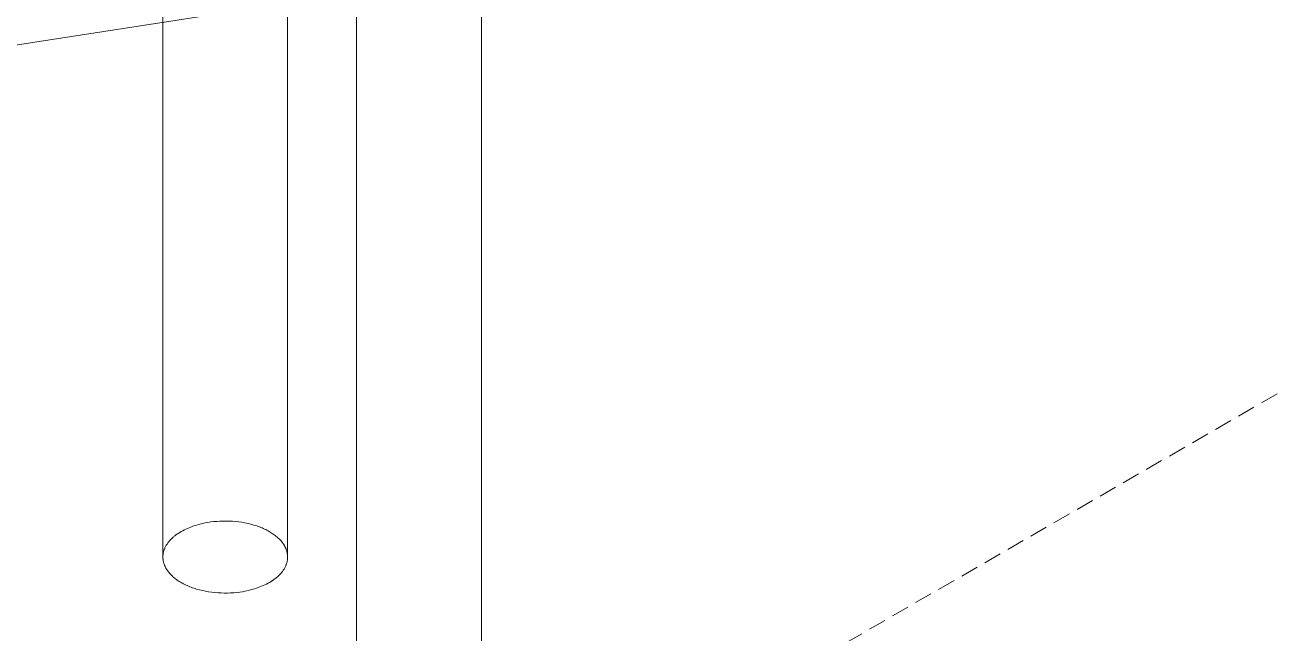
# Model space of a CAD drawing. Header units: millimetres. Extents: x -263 to 4879, y -277 to 2995.
# Drawn here: x 4331.7 to 4420.8, y 1977.7 to 2021.1 of the extents above; entities that cross this region are included whole.
import ezdxf

# ---------------------------------------------------------------- set-up
doc = ezdxf.new("R2010")
doc.units = ezdxf.units.MM
doc.linetypes.add('HIDDEN', pattern=[1.905, 1.27, -0.635])
doc.layers.add('ZANO_R', color=7, linetype='Continuous', lineweight=0)
doc.layers.add('ZANO_R_przerywana', color=7, linetype='HIDDEN', lineweight=0)

msp = doc.modelspace()

# ---------------------------------------------------------------- linework, layer by layer
at = {"layer": 'ZANO_R'}
for p, q in [((4341.528, 1983.114), (4341.528, 2070.482)), ((4350.448, 2070.477), (4350.448, 1983.114)), ((4355.38, 1953.267), (4355.38, 2038.142)), ((4364.3, 2038.142), (4364.3, 1953.267)), ((4407.51, 2031.55), (4187.327, 1997.488)), ((4343.166, 1985.108), (4343.28, 1985.16)), ((4343.28, 1985.16), (4343.396, 1985.21)), ((4343.396, 1985.21), (4343.514, 1985.257)), ((4343.514, 1985.257), (4343.632, 1985.301)), ((4343.632, 1985.301), (4343.752, 1985.342)), ((4343.752, 1985.342), (4343.873, 1985.381)), ((4343.873, 1985.381), (4343.994, 1985.417)), ((4343.994, 1985.417), (4344.173, 1985.466)), ((4344.173, 1985.466), (4344.36, 1985.512)), ((4344.36, 1985.512), (4344.553, 1985.552)), ((4344.553, 1985.552), (4344.753, 1985.588)), ((4344.753, 1985.588), (4344.958, 1985.62)), ((4344.958, 1985.62), (4345.168, 1985.645)), ((4345.168, 1985.645), (4345.383, 1985.665)), ((4345.383, 1985.665), (4345.602, 1985.68)), ((4345.602, 1985.68), (4345.824, 1985.687)), ((4345.824, 1985.687), (4346.049, 1985.689)), ((4346.049, 1985.689), (4346.275, 1985.684)), ((4346.275, 1985.684), (4346.502, 1985.672)), ((4346.502, 1985.672), (4346.728, 1985.653)), ((4346.728, 1985.653), (4346.954, 1985.628)), ((4346.954, 1985.628), (4347.178, 1985.596)), ((4347.178, 1985.596), (4347.398, 1985.557)), ((4347.398, 1985.557), (4347.616, 1985.512)), ((4347.616, 1985.512), (4347.828, 1985.46)), ((4347.828, 1985.46), (4348.035, 1985.402)), ((4348.035, 1985.402), (4348.136, 1985.371)), ((4348.136, 1985.371), (4348.236, 1985.338)), ((4348.236, 1985.338), (4348.333, 1985.304)), ((4348.333, 1985.304), (4348.429, 1985.269)), ((4348.429, 1985.269), (4348.523, 1985.233)), ((4348.523, 1985.233), (4348.615, 1985.195)), ((4348.615, 1985.195), (4348.706, 1985.156)), ((4348.706, 1985.156), (4348.794, 1985.116)), ((4341.949, 1984.207), (4341.983, 1984.248)), ((4341.983, 1984.248), (4342.019, 1984.289)), ((4342.019, 1984.289), (4342.055, 1984.329)), ((4342.055, 1984.329), (4342.093, 1984.369)), ((4342.093, 1984.369), (4342.132, 1984.408)), ((4342.132, 1984.408), (4342.172, 1984.447)), ((4342.172, 1984.447), (4342.213, 1984.486)), ((4342.213, 1984.486), (4342.255, 1984.524)), ((4342.255, 1984.524), (4342.299, 1984.561)), ((4342.299, 1984.561), (4342.343, 1984.598)), ((4342.343, 1984.598), (4342.388, 1984.635)), ((4342.388, 1984.635), (4342.434, 1984.67)), ((4342.434, 1984.67), (4342.53, 1984.74)), ((4342.53, 1984.74), (4342.628, 1984.808)), ((4342.628, 1984.808), (4342.73, 1984.873)), ((4342.73, 1984.873), (4342.835, 1984.936)), ((4342.835, 1984.936), (4342.943, 1984.996)), ((4342.943, 1984.996), (4343.053, 1985.053)), ((4343.053, 1985.053), (4343.166, 1985.108)), ((4348.794, 1985.116), (4348.879, 1985.075)), ((4348.879, 1985.075), (4348.963, 1985.033)), ((4348.963, 1985.033), (4349.044, 1984.99)), ((4349.044, 1984.99), (4349.123, 1984.945)), ((4349.123, 1984.945), (4349.2, 1984.901)), ((4349.2, 1984.901), (4349.274, 1984.855)), ((4349.274, 1984.855), (4349.346, 1984.809)), ((4349.346, 1984.809), (4349.416, 1984.761)), ((4349.416, 1984.761), (4349.483, 1984.714)), ((4349.483, 1984.714), (4349.548, 1984.666)), ((4349.548, 1984.666), (4349.61, 1984.617)), ((4349.61, 1984.617), (4349.67, 1984.568)), ((4349.67, 1984.568), (4349.727, 1984.518)), ((4349.727, 1984.518), (4349.782, 1984.468)), ((4349.782, 1984.468), (4349.834, 1984.418)), ((4349.834, 1984.418), (4349.884, 1984.367)), ((4349.884, 1984.367), (4349.932, 1984.316)), ((4349.932, 1984.316), (4349.977, 1984.266)), ((4349.977, 1984.266), (4350.028, 1984.205)), ((4341.543, 1983.329), (4341.551, 1983.374)), ((4341.551, 1983.374), (4341.559, 1983.419)), ((4341.559, 1983.419), (4341.569, 1983.464)), ((4341.569, 1983.464), (4341.581, 1983.509)), ((4341.581, 1983.509), (4341.593, 1983.554)), ((4341.593, 1983.554), (4341.608, 1983.599)), ((4341.608, 1983.599), (4341.623, 1983.644)), ((4341.623, 1983.644), (4341.64, 1983.688)), ((4341.64, 1983.688), (4341.658, 1983.733)), ((4341.658, 1983.733), (4341.678, 1983.777)), ((4341.678, 1983.777), (4341.699, 1983.821)), ((4341.699, 1983.821), (4341.722, 1983.865)), ((4341.722, 1983.865), (4341.746, 1983.909)), ((4341.746, 1983.909), (4341.771, 1983.952)), ((4341.771, 1983.952), (4341.797, 1983.995)), ((4341.797, 1983.995), (4341.825, 1984.038)), ((4341.825, 1984.038), (4341.854, 1984.081)), ((4341.854, 1984.081), (4341.885, 1984.123)), ((4341.885, 1984.123), (4341.916, 1984.165)), ((4341.916, 1984.165), (4341.949, 1984.207)), ((4350.028, 1984.205), (4350.077, 1984.142)), ((4350.077, 1984.142), (4350.101, 1984.11)), ((4350.101, 1984.11), (4350.124, 1984.078)), ((4350.124, 1984.078), (4350.146, 1984.045)), ((4350.146, 1984.045), (4350.168, 1984.013)), ((4350.168, 1984.013), (4350.189, 1983.979)), ((4350.189, 1983.979), (4350.209, 1983.946)), ((4350.209, 1983.946), (4350.228, 1983.912)), ((4350.228, 1983.912), (4350.247, 1983.878)), ((4350.247, 1983.878), (4350.265, 1983.844)), ((4350.265, 1983.844), (4350.282, 1983.809)), ((4350.282, 1983.809), (4350.299, 1983.774)), ((4350.299, 1983.774), (4350.315, 1983.739)), ((4350.315, 1983.739), (4350.33, 1983.703)), ((4350.33, 1983.703), (4350.344, 1983.667)), ((4350.344, 1983.667), (4350.357, 1983.631)), ((4350.357, 1983.631), (4350.369, 1983.595)), ((4350.369, 1983.595), (4350.381, 1983.559)), ((4350.381, 1983.559), (4350.392, 1983.522)), ((4350.392, 1983.522), (4350.401, 1983.485)), ((4350.401, 1983.485), (4350.41, 1983.448)), ((4350.41, 1983.448), (4350.418, 1983.41)), ((4350.418, 1983.41), (4350.425, 1983.373)), ((4350.425, 1983.373), (4350.431, 1983.335)), ((4341.528, 1983.149), (4341.53, 1983.194)), ((4341.528, 1983.075), (4341.528, 1983.114)), ((4341.53, 1983.035), (4341.528, 1983.075)), ((4341.53, 1983.194), (4341.533, 1983.239)), ((4341.533, 1982.996), (4341.53, 1983.035)), ((4341.533, 1983.239), (4341.538, 1983.284)), ((4341.536, 1982.957), (4341.533, 1982.996)), ((4341.541, 1982.918), (4341.536, 1982.957)), ((4341.538, 1983.284), (4341.543, 1983.329)), ((4341.546, 1982.879), (4341.541, 1982.918)), ((4341.553, 1982.841), (4341.546, 1982.879)), ((4341.561, 1982.802), (4341.553, 1982.841)), ((4341.569, 1982.764), (4341.561, 1982.802)), ((4341.579, 1982.726), (4341.569, 1982.764)), ((4341.589, 1982.689), (4341.579, 1982.726)), ((4341.601, 1982.651), (4341.589, 1982.689)), ((4341.613, 1982.614), (4341.601, 1982.651)), ((4341.626, 1982.577), (4341.613, 1982.614)), ((4341.64, 1982.54), (4341.626, 1982.577)), ((4341.655, 1982.503), (4341.64, 1982.54)), ((4341.671, 1982.467), (4341.655, 1982.503)), ((4341.688, 1982.431), (4341.671, 1982.467)), ((4350.31, 1982.479), (4350.289, 1982.434)), ((4350.329, 1982.523), (4350.31, 1982.479)), ((4350.347, 1982.569), (4350.329, 1982.523)), ((4350.363, 1982.614), (4350.347, 1982.569)), ((4350.378, 1982.659), (4350.363, 1982.614)), ((4350.391, 1982.705), (4350.378, 1982.659)), ((4350.403, 1982.75), (4350.391, 1982.705)), ((4350.414, 1982.796), (4350.403, 1982.75)), ((4350.423, 1982.841), (4350.414, 1982.796)), ((4350.431, 1982.887), (4350.423, 1982.841)), ((4350.431, 1983.335), (4350.437, 1983.297)), ((4350.437, 1982.933), (4350.431, 1982.887)), ((4350.437, 1983.297), (4350.441, 1983.259)), ((4350.442, 1982.978), (4350.437, 1982.933)), ((4350.441, 1983.259), (4350.444, 1983.221)), ((4350.445, 1983.024), (4350.442, 1982.978)), ((4350.444, 1983.221), (4350.446, 1983.183)), ((4350.447, 1983.069), (4350.445, 1983.024)), ((4350.446, 1983.183), (4350.448, 1983.144)), ((4350.448, 1983.114), (4350.447, 1983.069)), ((4341.705, 1982.396), (4341.688, 1982.431)), ((4341.723, 1982.36), (4341.705, 1982.396)), ((4341.742, 1982.325), (4341.723, 1982.36)), ((4341.762, 1982.291), (4341.742, 1982.325)), ((4341.783, 1982.256), (4341.762, 1982.291)), ((4341.804, 1982.222), (4341.783, 1982.256)), ((4341.826, 1982.188), (4341.804, 1982.222)), ((4341.849, 1982.155), (4341.826, 1982.188)), ((4341.872, 1982.122), (4341.849, 1982.155)), ((4341.896, 1982.09), (4341.872, 1982.122)), ((4341.921, 1982.057), (4341.896, 1982.09)), ((4341.946, 1982.025), (4341.921, 1982.057)), ((4341.999, 1981.963), (4341.946, 1982.025)), ((4342.044, 1981.912), (4341.999, 1981.963)), ((4342.092, 1981.861), (4342.044, 1981.912)), ((4342.142, 1981.811), (4342.092, 1981.861)), ((4342.194, 1981.76), (4342.142, 1981.811)), ((4342.249, 1981.71), (4342.194, 1981.76)), ((4342.306, 1981.661), (4342.249, 1981.71)), ((4342.366, 1981.612), (4342.306, 1981.661)), ((4342.428, 1981.563), (4342.366, 1981.612)), ((4349.557, 1981.57), (4349.462, 1981.499)), ((4349.604, 1981.607), (4349.557, 1981.57)), ((4349.649, 1981.644), (4349.604, 1981.607)), ((4349.694, 1981.681), (4349.649, 1981.644)), ((4349.737, 1981.719), (4349.694, 1981.681)), ((4349.779, 1981.758), (4349.737, 1981.719)), ((4349.821, 1981.797), (4349.779, 1981.758)), ((4349.861, 1981.837), (4349.821, 1981.797)), ((4349.899, 1981.877), (4349.861, 1981.837)), ((4349.937, 1981.918), (4349.899, 1981.877)), ((4349.974, 1981.959), (4349.937, 1981.918)), ((4350.009, 1982), (4349.974, 1981.959)), ((4350.043, 1982.042), (4350.009, 1982)), ((4350.076, 1982.084), (4350.043, 1982.042)), ((4350.107, 1982.127), (4350.076, 1982.084)), ((4350.137, 1982.17), (4350.107, 1982.127)), ((4350.166, 1982.213), (4350.137, 1982.17)), ((4350.193, 1982.257), (4350.166, 1982.213)), ((4350.219, 1982.301), (4350.193, 1982.257)), ((4350.244, 1982.345), (4350.219, 1982.301)), ((4350.267, 1982.389), (4350.244, 1982.345)), ((4350.289, 1982.434), (4350.267, 1982.389)), ((4342.493, 1981.515), (4342.428, 1981.563)), ((4342.56, 1981.467), (4342.493, 1981.515)), ((4342.629, 1981.42), (4342.56, 1981.467)), ((4342.701, 1981.373), (4342.629, 1981.42)), ((4342.776, 1981.328), (4342.701, 1981.373)), ((4342.852, 1981.283), (4342.776, 1981.328)), ((4342.932, 1981.239), (4342.852, 1981.283)), ((4343.013, 1981.196), (4342.932, 1981.239)), ((4343.096, 1981.154), (4343.013, 1981.196)), ((4343.182, 1981.113), (4343.096, 1981.154)), ((4343.27, 1981.072), (4343.182, 1981.113)), ((4343.36, 1981.034), (4343.27, 1981.072)), ((4343.452, 1980.996), (4343.36, 1981.034)), ((4343.546, 1980.959), (4343.452, 1980.996)), ((4343.642, 1980.924), (4343.546, 1980.959)), ((4343.74, 1980.89), (4343.642, 1980.924)), ((4343.84, 1980.858), (4343.74, 1980.89)), ((4343.941, 1980.826), (4343.84, 1980.858)), ((4344.148, 1980.769), (4343.941, 1980.826)), ((4344.36, 1980.717), (4344.148, 1980.769)), ((4344.577, 1980.671), (4344.36, 1980.717)), ((4347.423, 1980.676), (4347.223, 1980.64)), ((4347.616, 1980.717), (4347.423, 1980.676)), ((4347.802, 1980.762), (4347.616, 1980.717)), ((4347.982, 1980.811), (4347.802, 1980.762)), ((4348.105, 1980.848), (4347.982, 1980.811)), ((4348.227, 1980.887), (4348.105, 1980.848)), ((4348.348, 1980.929), (4348.227, 1980.887)), ((4348.468, 1980.974), (4348.348, 1980.929)), ((4348.587, 1981.022), (4348.468, 1980.974)), ((4348.704, 1981.072), (4348.587, 1981.022)), ((4348.82, 1981.125), (4348.704, 1981.072)), ((4348.934, 1981.181), (4348.82, 1981.125)), ((4349.045, 1981.239), (4348.934, 1981.181)), ((4349.153, 1981.3), (4349.045, 1981.239)), ((4349.259, 1981.364), (4349.153, 1981.3)), ((4349.362, 1981.43), (4349.259, 1981.364)), ((4349.462, 1981.499), (4349.362, 1981.43)), ((4344.798, 1980.633), (4344.577, 1980.671)), ((4345.022, 1980.6), (4344.798, 1980.633)), ((4345.247, 1980.575), (4345.022, 1980.6)), ((4345.474, 1980.556), (4345.247, 1980.575)), ((4345.701, 1980.545), (4345.474, 1980.556)), ((4345.927, 1980.539), (4345.701, 1980.545)), ((4346.152, 1980.541), (4345.927, 1980.539)), ((4346.374, 1980.549), (4346.152, 1980.541)), ((4346.593, 1980.563), (4346.374, 1980.549)), ((4346.808, 1980.583), (4346.593, 1980.563)), ((4347.018, 1980.609), (4346.808, 1980.583)), ((4347.223, 1980.64), (4347.018, 1980.609))]:
    msp.add_line(p, q, dxfattribs=at)
at = {"layer": 'ZANO_R_przerywana'}
msp.add_line((4100.04, 1809.357), (4510.022, 2046.06), dxfattribs=at)

doc.saveas('drawing.dxf')
